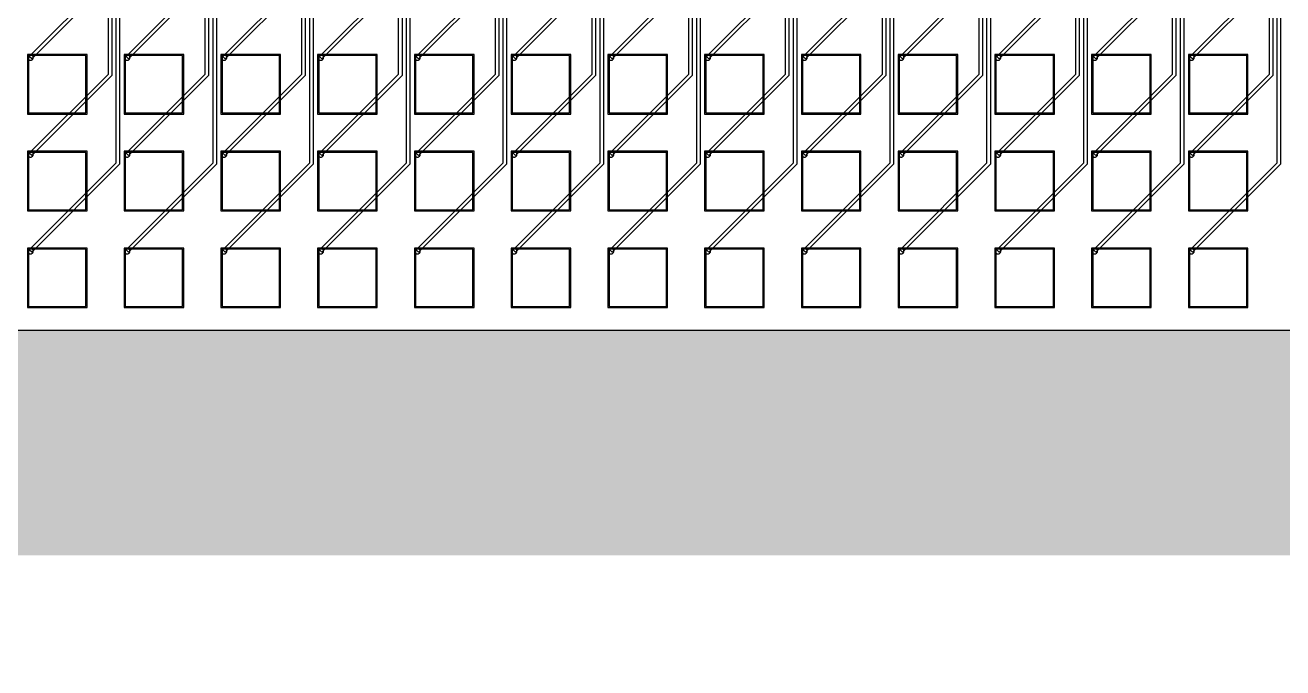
# Model space of a CAD drawing. Header units: metres. Extents: x -534 to 4285, y 130 to 1822.
# Drawn here: x 772 to 1890, y 130 to 701 of the extents above; entities that cross this region are included whole.
import ezdxf

# ---------------------------------------------------------------- set-up
doc = ezdxf.new("R2010")
doc.units = ezdxf.units.M
for name, color, linetype in [('Etching', 1, 'CONTINUOUS'), ('EtchingPad', 2, 'CONTINUOUS'), ('Metal1', 4, 'CONTINUOUS'), ('Metal2', 3, 'CONTINUOUS'), ('Polyimide', 7, 'CONTINUOUS'), ('Polyimide_Negative', 5, 'CONTINUOUS')]:
    doc.layers.add(name, color=color, linetype=linetype)

msp = doc.modelspace()

# ---------------------------------------------------------------- hatches: boundary and pattern name
at = {"layer": 'Polyimide_Negative'}
h = msp.add_hatch(color=5, dxfattribs=at)
h.paths.add_polyline_path([(-534, 1822.5), (4285, 1822.5), (4285, 230), (39.6, 230), (28.2, 217.8), (13.9, 204.4), (-1.3, 191.9), (-17.3, 180.5), (-33.9, 170.1), (-51.3, 160.8), (-69.2, 152.7), (-87.5, 145.8), (-106.3, 140.1), (-125.5, 135.7), (-144.8, 132.5), (-164.4, 130.5), (-184, 129.9), (-203.6, 130.5), (-223.2, 132.5), (-242.5, 135.7), (-261.7, 140.1), (-280.5, 145.8), (-298.8, 152.7), (-316.7, 160.8), (-334.1, 170.1), (-350.7, 180.5), (-366.7, 191.9), (-381.9, 204.4), (-396.2, 217.8), (-407.6, 230), (-534, 230), (-534, 1822.5)])
h.paths.add_polyline_path([(-284, 430), (-283.8, 423.5), (-283.1, 416.9), (-282.1, 410.5), (-280.6, 404.1), (-278.7, 397.9), (-276.4, 391.7), (-273.7, 385.8), (-270.6, 380), (-267.1, 374.4), (-263.3, 369.1), (-259.2, 364.1), (-254.7, 359.3), (-249.9, 354.8), (-244.9, 350.7), (-239.6, 346.9), (-234, 343.4), (-228.2, 340.3), (-222.3, 337.6), (-216.1, 335.3), (-209.9, 333.4), (-203.5, 331.9), (-197.1, 330.9), (-190.5, 330.2), (-184, 330), (-177.5, 330.2), (-170.9, 330.9), (-164.5, 331.9), (-158.1, 333.4), (-151.9, 335.3), (-145.7, 337.6), (-139.8, 340.3), (-134, 343.4), (-128.4, 346.9), (-123.1, 350.7), (-118.1, 354.8), (-113.3, 359.3), (-108.8, 364.1), (-104.7, 369.1), (-100.9, 374.4), (-97.4, 380), (-94.3, 385.8), (-91.6, 391.7), (-89.3, 397.9), (-87.4, 404.1), (-85.9, 410.5), (-84.9, 416.9), (-84.2, 423.5), (-84, 430), (1965, 430), (3830, 430), (3830.2, 436.9), (3830.9, 443.7), (3832, 450.5), (3833.6, 457.2), (3835.6, 463.8), (3838, 470.2), (3840.8, 476.4), (3844.1, 482.5), (3847.7, 488.3), (3851.7, 493.9), (3856.1, 499.2), (3860.8, 504.2), (3865.8, 508.9), (3871.1, 513.3), (3876.7, 517.3), (3882.5, 520.9), (3888.6, 524.2), (3894.8, 527), (3901.2, 529.4), (3907.8, 531.4), (3914.5, 533), (3921.3, 534.1), (3928.1, 534.8), (3935, 535), (3941.9, 534.8), (3948.7, 534.1), (3955.5, 533), (3962.2, 531.4), (3968.8, 529.4), (3975.2, 527), (3981.4, 524.2), (3987.5, 520.9), (3993.3, 517.3), (3998.9, 513.3), (4004.2, 508.9), (4009.2, 504.2), (4013.9, 499.2), (4018.3, 493.9), (4022.3, 488.3), (4025.9, 482.5), (4029.2, 476.4), (4032, 470.2), (4034.4, 463.8), (4036.4, 457.2), (4038, 450.5), (4039.1, 443.7), (4039.8, 436.9), (4040, 430), (4085, 430), (4085, 1622.5), (-334, 1622.5), (-334, 430), (-284, 430)], flags=0)

# ---------------------------------------------------------------- linework, layer by layer
at = {"layer": 'Etching'}
for points in [[(779.2, 672.2), (779.2, 672.6), (779.2, 672.9), (779.1, 673.2), (778.9, 673.5), (778.7, 673.8), (778.5, 674), (778.3, 674.2), (778, 674.4), (777.7, 674.6), (777.4, 674.7), (777.1, 674.7), (776.8, 674.8), (776.4, 674.7), (776.1, 674.7), (775.8, 674.6), (775.5, 674.4), (775.2, 674.2), (775, 674), (774.8, 673.8), (774.6, 673.5), (774.4, 673.2), (774.3, 672.9), (774.3, 672.6), (774.2, 672.2), (774.3, 671.9), (774.3, 671.6), (774.4, 671.3), (774.6, 671), (774.8, 670.7), (775, 670.5), (775.2, 670.3), (775.5, 670.1), (775.8, 669.9), (776.1, 669.8), (776.4, 669.8), (776.8, 669.8), (777.1, 669.8), (777.4, 669.8), (777.7, 669.9), (778, 670.1), (778.3, 670.3), (778.5, 670.5), (778.7, 670.7), (778.9, 671), (779.1, 671.3), (779.2, 671.6), (779.2, 671.9), (779.2, 672.2)], [(865.2, 672.2), (865.2, 672.6), (865.2, 672.9), (865.1, 673.2), (864.9, 673.5), (864.7, 673.8), (864.5, 674), (864.3, 674.2), (864, 674.4), (863.7, 674.6), (863.4, 674.7), (863.1, 674.7), (862.8, 674.8), (862.4, 674.7), (862.1, 674.7), (861.8, 674.6), (861.5, 674.4), (861.2, 674.2), (861, 674), (860.8, 673.8), (860.6, 673.5), (860.4, 673.2), (860.3, 672.9), (860.3, 672.6), (860.2, 672.2), (860.3, 671.9), (860.3, 671.6), (860.4, 671.3), (860.6, 671), (860.8, 670.7), (861, 670.5), (861.2, 670.3), (861.5, 670.1), (861.8, 669.9), (862.1, 669.8), (862.4, 669.8), (862.8, 669.8), (863.1, 669.8), (863.4, 669.8), (863.7, 669.9), (864, 670.1), (864.3, 670.3), (864.5, 670.5), (864.7, 670.7), (864.9, 671), (865.1, 671.3), (865.2, 671.6), (865.2, 671.9), (865.2, 672.2)], [(951.2, 672.2), (951.2, 672.6), (951.2, 672.9), (951.1, 673.2), (950.9, 673.5), (950.7, 673.8), (950.5, 674), (950.3, 674.2), (950, 674.4), (949.7, 674.6), (949.4, 674.7), (949.1, 674.7), (948.8, 674.8), (948.4, 674.7), (948.1, 674.7), (947.8, 674.6), (947.5, 674.4), (947.2, 674.2), (947, 674), (946.8, 673.8), (946.6, 673.5), (946.4, 673.2), (946.3, 672.9), (946.3, 672.6), (946.2, 672.2), (946.3, 671.9), (946.3, 671.6), (946.4, 671.3), (946.6, 671), (946.8, 670.7), (947, 670.5), (947.2, 670.3), (947.5, 670.1), (947.8, 669.9), (948.1, 669.8), (948.4, 669.8), (948.8, 669.8), (949.1, 669.8), (949.4, 669.8), (949.7, 669.9), (950, 670.1), (950.3, 670.3), (950.5, 670.5), (950.7, 670.7), (950.9, 671), (951.1, 671.3), (951.2, 671.6), (951.2, 671.9), (951.2, 672.2)], [(1037.2, 672.2), (1037.2, 672.6), (1037.2, 672.9), (1037.1, 673.2), (1036.9, 673.5), (1036.7, 673.8), (1036.5, 674), (1036.3, 674.2), (1036, 674.4), (1035.7, 674.6), (1035.4, 674.7), (1035.1, 674.7), (1034.8, 674.8), (1034.4, 674.7), (1034.1, 674.7), (1033.8, 674.6), (1033.5, 674.4), (1033.2, 674.2), (1033, 674), (1032.8, 673.8), (1032.6, 673.5), (1032.4, 673.2), (1032.3, 672.9), (1032.3, 672.6), (1032.2, 672.2), (1032.3, 671.9), (1032.3, 671.6), (1032.4, 671.3), (1032.6, 671), (1032.8, 670.7), (1033, 670.5), (1033.2, 670.3), (1033.5, 670.1), (1033.8, 669.9), (1034.1, 669.8), (1034.4, 669.8), (1034.8, 669.8), (1035.1, 669.8), (1035.4, 669.8), (1035.7, 669.9), (1036, 670.1), (1036.3, 670.3), (1036.5, 670.5), (1036.7, 670.7), (1036.9, 671), (1037.1, 671.3), (1037.2, 671.6), (1037.2, 671.9), (1037.2, 672.2)], [(1123.2, 672.2), (1123.2, 672.6), (1123.2, 672.9), (1123.1, 673.2), (1122.9, 673.5), (1122.7, 673.8), (1122.5, 674), (1122.3, 674.2), (1122, 674.4), (1121.7, 674.6), (1121.4, 674.7), (1121.1, 674.7), (1120.8, 674.8), (1120.4, 674.7), (1120.1, 674.7), (1119.8, 674.6), (1119.5, 674.4), (1119.2, 674.2), (1119, 674), (1118.8, 673.8), (1118.6, 673.5), (1118.4, 673.2), (1118.3, 672.9), (1118.3, 672.6), (1118.2, 672.2), (1118.3, 671.9), (1118.3, 671.6), (1118.4, 671.3), (1118.6, 671), (1118.8, 670.7), (1119, 670.5), (1119.2, 670.3), (1119.5, 670.1), (1119.8, 669.9), (1120.1, 669.8), (1120.4, 669.8), (1120.8, 669.8), (1121.1, 669.8), (1121.4, 669.8), (1121.7, 669.9), (1122, 670.1), (1122.3, 670.3), (1122.5, 670.5), (1122.7, 670.7), (1122.9, 671), (1123.1, 671.3), (1123.2, 671.6), (1123.2, 671.9), (1123.2, 672.2)], [(1209.2, 672.2), (1209.2, 672.6), (1209.2, 672.9), (1209.1, 673.2), (1208.9, 673.5), (1208.7, 673.8), (1208.5, 674), (1208.3, 674.2), (1208, 674.4), (1207.7, 674.6), (1207.4, 674.7), (1207.1, 674.7), (1206.8, 674.8), (1206.4, 674.7), (1206.1, 674.7), (1205.8, 674.6), (1205.5, 674.4), (1205.2, 674.2), (1205, 674), (1204.8, 673.8), (1204.6, 673.5), (1204.4, 673.2), (1204.3, 672.9), (1204.3, 672.6), (1204.2, 672.2), (1204.3, 671.9), (1204.3, 671.6), (1204.4, 671.3), (1204.6, 671), (1204.8, 670.7), (1205, 670.5), (1205.2, 670.3), (1205.5, 670.1), (1205.8, 669.9), (1206.1, 669.8), (1206.4, 669.8), (1206.8, 669.8), (1207.1, 669.8), (1207.4, 669.8), (1207.7, 669.9), (1208, 670.1), (1208.3, 670.3), (1208.5, 670.5), (1208.7, 670.7), (1208.9, 671), (1209.1, 671.3), (1209.2, 671.6), (1209.2, 671.9), (1209.2, 672.2)], [(1295.2, 672.2), (1295.2, 672.6), (1295.2, 672.9), (1295.1, 673.2), (1294.9, 673.5), (1294.7, 673.8), (1294.5, 674), (1294.3, 674.2), (1294, 674.4), (1293.7, 674.6), (1293.4, 674.7), (1293.1, 674.7), (1292.8, 674.8), (1292.4, 674.7), (1292.1, 674.7), (1291.8, 674.6), (1291.5, 674.4), (1291.2, 674.2), (1291, 674), (1290.8, 673.8), (1290.6, 673.5), (1290.4, 673.2), (1290.3, 672.9), (1290.3, 672.6), (1290.2, 672.2), (1290.3, 671.9), (1290.3, 671.6), (1290.4, 671.3), (1290.6, 671), (1290.8, 670.7), (1291, 670.5), (1291.2, 670.3), (1291.5, 670.1), (1291.8, 669.9), (1292.1, 669.8), (1292.4, 669.8), (1292.8, 669.8), (1293.1, 669.8), (1293.4, 669.8), (1293.7, 669.9), (1294, 670.1), (1294.3, 670.3), (1294.5, 670.5), (1294.7, 670.7), (1294.9, 671), (1295.1, 671.3), (1295.2, 671.6), (1295.2, 671.9), (1295.2, 672.2)], [(1381.2, 672.2), (1381.2, 672.6), (1381.2, 672.9), (1381.1, 673.2), (1380.9, 673.5), (1380.7, 673.8), (1380.5, 674), (1380.3, 674.2), (1380, 674.4), (1379.7, 674.6), (1379.4, 674.7), (1379.1, 674.7), (1378.8, 674.8), (1378.4, 674.7), (1378.1, 674.7), (1377.8, 674.6), (1377.5, 674.4), (1377.2, 674.2), (1377, 674), (1376.8, 673.8), (1376.6, 673.5), (1376.4, 673.2), (1376.3, 672.9), (1376.3, 672.6), (1376.2, 672.2), (1376.3, 671.9), (1376.3, 671.6), (1376.4, 671.3), (1376.6, 671), (1376.8, 670.7), (1377, 670.5), (1377.2, 670.3), (1377.5, 670.1), (1377.8, 669.9), (1378.1, 669.8), (1378.4, 669.8), (1378.8, 669.8), (1379.1, 669.8), (1379.4, 669.8), (1379.7, 669.9), (1380, 670.1), (1380.3, 670.3), (1380.5, 670.5), (1380.7, 670.7), (1380.9, 671), (1381.1, 671.3), (1381.2, 671.6), (1381.2, 671.9), (1381.2, 672.2)], [(1467.2, 672.2), (1467.2, 672.6), (1467.2, 672.9), (1467.1, 673.2), (1466.9, 673.5), (1466.7, 673.8), (1466.5, 674), (1466.3, 674.2), (1466, 674.4), (1465.7, 674.6), (1465.4, 674.7), (1465.1, 674.7), (1464.8, 674.8), (1464.4, 674.7), (1464.1, 674.7), (1463.8, 674.6), (1463.5, 674.4), (1463.2, 674.2), (1463, 674), (1462.8, 673.8), (1462.6, 673.5), (1462.4, 673.2), (1462.3, 672.9), (1462.3, 672.6), (1462.2, 672.2), (1462.3, 671.9), (1462.3, 671.6), (1462.4, 671.3), (1462.6, 671), (1462.8, 670.7), (1463, 670.5), (1463.2, 670.3), (1463.5, 670.1), (1463.8, 669.9), (1464.1, 669.8), (1464.4, 669.8), (1464.8, 669.8), (1465.1, 669.8), (1465.4, 669.8), (1465.7, 669.9), (1466, 670.1), (1466.3, 670.3), (1466.5, 670.5), (1466.7, 670.7), (1466.9, 671), (1467.1, 671.3), (1467.2, 671.6), (1467.2, 671.9), (1467.2, 672.2)], [(1553.2, 672.2), (1553.2, 672.6), (1553.2, 672.9), (1553.1, 673.2), (1552.9, 673.5), (1552.7, 673.8), (1552.5, 674), (1552.3, 674.2), (1552, 674.4), (1551.7, 674.6), (1551.4, 674.7), (1551.1, 674.7), (1550.8, 674.8), (1550.4, 674.7), (1550.1, 674.7), (1549.8, 674.6), (1549.5, 674.4), (1549.2, 674.2), (1549, 674), (1548.8, 673.8), (1548.6, 673.5), (1548.4, 673.2), (1548.3, 672.9), (1548.3, 672.6), (1548.2, 672.2), (1548.3, 671.9), (1548.3, 671.6), (1548.4, 671.3), (1548.6, 671), (1548.8, 670.7), (1549, 670.5), (1549.2, 670.3), (1549.5, 670.1), (1549.8, 669.9), (1550.1, 669.8), (1550.4, 669.8), (1550.8, 669.8), (1551.1, 669.8), (1551.4, 669.8), (1551.7, 669.9), (1552, 670.1), (1552.3, 670.3), (1552.5, 670.5), (1552.7, 670.7), (1552.9, 671), (1553.1, 671.3), (1553.2, 671.6), (1553.2, 671.9), (1553.2, 672.2)], [(1639.2, 672.2), (1639.2, 672.6), (1639.2, 672.9), (1639.1, 673.2), (1638.9, 673.5), (1638.7, 673.8), (1638.5, 674), (1638.3, 674.2), (1638, 674.4), (1637.7, 674.6), (1637.4, 674.7), (1637.1, 674.7), (1636.8, 674.8), (1636.4, 674.7), (1636.1, 674.7), (1635.8, 674.6), (1635.5, 674.4), (1635.2, 674.2), (1635, 674), (1634.8, 673.8), (1634.6, 673.5), (1634.4, 673.2), (1634.3, 672.9), (1634.3, 672.6), (1634.2, 672.2), (1634.3, 671.9), (1634.3, 671.6), (1634.4, 671.3), (1634.6, 671), (1634.8, 670.7), (1635, 670.5), (1635.2, 670.3), (1635.5, 670.1), (1635.8, 669.9), (1636.1, 669.8), (1636.4, 669.8), (1636.8, 669.8), (1637.1, 669.8), (1637.4, 669.8), (1637.7, 669.9), (1638, 670.1), (1638.3, 670.3), (1638.5, 670.5), (1638.7, 670.7), (1638.9, 671), (1639.1, 671.3), (1639.2, 671.6), (1639.2, 671.9), (1639.2, 672.2)], [(1725.2, 672.2), (1725.2, 672.6), (1725.2, 672.9), (1725.1, 673.2), (1724.9, 673.5), (1724.7, 673.8), (1724.5, 674), (1724.3, 674.2), (1724, 674.4), (1723.7, 674.6), (1723.4, 674.7), (1723.1, 674.7), (1722.8, 674.8), (1722.4, 674.7), (1722.1, 674.7), (1721.8, 674.6), (1721.5, 674.4), (1721.2, 674.2), (1721, 674), (1720.8, 673.8), (1720.6, 673.5), (1720.4, 673.2), (1720.3, 672.9), (1720.3, 672.6), (1720.2, 672.2), (1720.3, 671.9), (1720.3, 671.6), (1720.4, 671.3), (1720.6, 671), (1720.8, 670.7), (1721, 670.5), (1721.2, 670.3), (1721.5, 670.1), (1721.8, 669.9), (1722.1, 669.8), (1722.4, 669.8), (1722.8, 669.8), (1723.1, 669.8), (1723.4, 669.8), (1723.7, 669.9), (1724, 670.1), (1724.3, 670.3), (1724.5, 670.5), (1724.7, 670.7), (1724.9, 671), (1725.1, 671.3), (1725.2, 671.6), (1725.2, 671.9), (1725.2, 672.2)], [(1811.2, 672.2), (1811.2, 672.6), (1811.2, 672.9), (1811.1, 673.2), (1810.9, 673.5), (1810.7, 673.8), (1810.5, 674), (1810.3, 674.2), (1810, 674.4), (1809.7, 674.6), (1809.4, 674.7), (1809.1, 674.7), (1808.8, 674.8), (1808.4, 674.7), (1808.1, 674.7), (1807.8, 674.6), (1807.5, 674.4), (1807.2, 674.2), (1807, 674), (1806.8, 673.8), (1806.6, 673.5), (1806.4, 673.2), (1806.3, 672.9), (1806.3, 672.6), (1806.2, 672.2), (1806.3, 671.9), (1806.3, 671.6), (1806.4, 671.3), (1806.6, 671), (1806.8, 670.7), (1807, 670.5), (1807.2, 670.3), (1807.5, 670.1), (1807.8, 669.9), (1808.1, 669.8), (1808.4, 669.8), (1808.8, 669.8), (1809.1, 669.8), (1809.4, 669.8), (1809.7, 669.9), (1810, 670.1), (1810.3, 670.3), (1810.5, 670.5), (1810.7, 670.7), (1810.9, 671), (1811.1, 671.3), (1811.2, 671.6), (1811.2, 671.9), (1811.2, 672.2)], [(779.2, 586.2), (779.2, 586.6), (779.2, 586.9), (779.1, 587.2), (778.9, 587.5), (778.7, 587.8), (778.5, 588), (778.3, 588.2), (778, 588.4), (777.7, 588.6), (777.4, 588.7), (777.1, 588.7), (776.8, 588.8), (776.4, 588.7), (776.1, 588.7), (775.8, 588.6), (775.5, 588.4), (775.2, 588.2), (775, 588), (774.8, 587.8), (774.6, 587.5), (774.4, 587.2), (774.3, 586.9), (774.3, 586.6), (774.2, 586.2), (774.3, 585.9), (774.3, 585.6), (774.4, 585.3), (774.6, 585), (774.8, 584.7), (775, 584.5), (775.2, 584.3), (775.5, 584.1), (775.8, 583.9), (776.1, 583.8), (776.4, 583.8), (776.8, 583.8), (777.1, 583.8), (777.4, 583.8), (777.7, 583.9), (778, 584.1), (778.3, 584.3), (778.5, 584.5), (778.7, 584.7), (778.9, 585), (779.1, 585.3), (779.2, 585.6), (779.2, 585.9), (779.2, 586.2)], [(865.2, 586.2), (865.2, 586.6), (865.2, 586.9), (865.1, 587.2), (864.9, 587.5), (864.7, 587.8), (864.5, 588), (864.3, 588.2), (864, 588.4), (863.7, 588.6), (863.4, 588.7), (863.1, 588.7), (862.8, 588.8), (862.4, 588.7), (862.1, 588.7), (861.8, 588.6), (861.5, 588.4), (861.2, 588.2), (861, 588), (860.8, 587.8), (860.6, 587.5), (860.4, 587.2), (860.3, 586.9), (860.3, 586.6), (860.2, 586.2), (860.3, 585.9), (860.3, 585.6), (860.4, 585.3), (860.6, 585), (860.8, 584.7), (861, 584.5), (861.2, 584.3), (861.5, 584.1), (861.8, 583.9), (862.1, 583.8), (862.4, 583.8), (862.8, 583.8), (863.1, 583.8), (863.4, 583.8), (863.7, 583.9), (864, 584.1), (864.3, 584.3), (864.5, 584.5), (864.7, 584.7), (864.9, 585), (865.1, 585.3), (865.2, 585.6), (865.2, 585.9), (865.2, 586.2)], [(951.2, 586.2), (951.2, 586.6), (951.2, 586.9), (951.1, 587.2), (950.9, 587.5), (950.7, 587.8), (950.5, 588), (950.3, 588.2), (950, 588.4), (949.7, 588.6), (949.4, 588.7), (949.1, 588.7), (948.8, 588.8), (948.4, 588.7), (948.1, 588.7), (947.8, 588.6), (947.5, 588.4), (947.2, 588.2), (947, 588), (946.8, 587.8), (946.6, 587.5), (946.4, 587.2), (946.3, 586.9), (946.3, 586.6), (946.2, 586.2), (946.3, 585.9), (946.3, 585.6), (946.4, 585.3), (946.6, 585), (946.8, 584.7), (947, 584.5), (947.2, 584.3), (947.5, 584.1), (947.8, 583.9), (948.1, 583.8), (948.4, 583.8), (948.8, 583.8), (949.1, 583.8), (949.4, 583.8), (949.7, 583.9), (950, 584.1), (950.3, 584.3), (950.5, 584.5), (950.7, 584.7), (950.9, 585), (951.1, 585.3), (951.2, 585.6), (951.2, 585.9), (951.2, 586.2)], [(1037.2, 586.2), (1037.2, 586.6), (1037.2, 586.9), (1037.1, 587.2), (1036.9, 587.5), (1036.7, 587.8), (1036.5, 588), (1036.3, 588.2), (1036, 588.4), (1035.7, 588.6), (1035.4, 588.7), (1035.1, 588.7), (1034.8, 588.8), (1034.4, 588.7), (1034.1, 588.7), (1033.8, 588.6), (1033.5, 588.4), (1033.2, 588.2), (1033, 588), (1032.8, 587.8), (1032.6, 587.5), (1032.4, 587.2), (1032.3, 586.9), (1032.3, 586.6), (1032.2, 586.2), (1032.3, 585.9), (1032.3, 585.6), (1032.4, 585.3), (1032.6, 585), (1032.8, 584.7), (1033, 584.5), (1033.2, 584.3), (1033.5, 584.1), (1033.8, 583.9), (1034.1, 583.8), (1034.4, 583.8), (1034.8, 583.8), (1035.1, 583.8), (1035.4, 583.8), (1035.7, 583.9), (1036, 584.1), (1036.3, 584.3), (1036.5, 584.5), (1036.7, 584.7), (1036.9, 585), (1037.1, 585.3), (1037.2, 585.6), (1037.2, 585.9), (1037.2, 586.2)], [(1123.2, 586.2), (1123.2, 586.6), (1123.2, 586.9), (1123.1, 587.2), (1122.9, 587.5), (1122.7, 587.8), (1122.5, 588), (1122.3, 588.2), (1122, 588.4), (1121.7, 588.6), (1121.4, 588.7), (1121.1, 588.7), (1120.8, 588.8), (1120.4, 588.7), (1120.1, 588.7), (1119.8, 588.6), (1119.5, 588.4), (1119.2, 588.2), (1119, 588), (1118.8, 587.8), (1118.6, 587.5), (1118.4, 587.2), (1118.3, 586.9), (1118.3, 586.6), (1118.2, 586.2), (1118.3, 585.9), (1118.3, 585.6), (1118.4, 585.3), (1118.6, 585), (1118.8, 584.7), (1119, 584.5), (1119.2, 584.3), (1119.5, 584.1), (1119.8, 583.9), (1120.1, 583.8), (1120.4, 583.8), (1120.8, 583.8), (1121.1, 583.8), (1121.4, 583.8), (1121.7, 583.9), (1122, 584.1), (1122.3, 584.3), (1122.5, 584.5), (1122.7, 584.7), (1122.9, 585), (1123.1, 585.3), (1123.2, 585.6), (1123.2, 585.9), (1123.2, 586.2)], [(1209.2, 586.2), (1209.2, 586.6), (1209.2, 586.9), (1209.1, 587.2), (1208.9, 587.5), (1208.7, 587.8), (1208.5, 588), (1208.3, 588.2), (1208, 588.4), (1207.7, 588.6), (1207.4, 588.7), (1207.1, 588.7), (1206.8, 588.8), (1206.4, 588.7), (1206.1, 588.7), (1205.8, 588.6), (1205.5, 588.4), (1205.2, 588.2), (1205, 588), (1204.8, 587.8), (1204.6, 587.5), (1204.4, 587.2), (1204.3, 586.9), (1204.3, 586.6), (1204.2, 586.2), (1204.3, 585.9), (1204.3, 585.6), (1204.4, 585.3), (1204.6, 585), (1204.8, 584.7), (1205, 584.5), (1205.2, 584.3), (1205.5, 584.1), (1205.8, 583.9), (1206.1, 583.8), (1206.4, 583.8), (1206.8, 583.8), (1207.1, 583.8), (1207.4, 583.8), (1207.7, 583.9), (1208, 584.1), (1208.3, 584.3), (1208.5, 584.5), (1208.7, 584.7), (1208.9, 585), (1209.1, 585.3), (1209.2, 585.6), (1209.2, 585.9), (1209.2, 586.2)], [(1295.2, 586.2), (1295.2, 586.6), (1295.2, 586.9), (1295.1, 587.2), (1294.9, 587.5), (1294.7, 587.8), (1294.5, 588), (1294.3, 588.2), (1294, 588.4), (1293.7, 588.6), (1293.4, 588.7), (1293.1, 588.7), (1292.8, 588.8), (1292.4, 588.7), (1292.1, 588.7), (1291.8, 588.6), (1291.5, 588.4), (1291.2, 588.2), (1291, 588), (1290.8, 587.8), (1290.6, 587.5), (1290.4, 587.2), (1290.3, 586.9), (1290.3, 586.6), (1290.2, 586.2), (1290.3, 585.9), (1290.3, 585.6), (1290.4, 585.3), (1290.6, 585), (1290.8, 584.7), (1291, 584.5), (1291.2, 584.3), (1291.5, 584.1), (1291.8, 583.9), (1292.1, 583.8), (1292.4, 583.8), (1292.8, 583.8), (1293.1, 583.8), (1293.4, 583.8), (1293.7, 583.9), (1294, 584.1), (1294.3, 584.3), (1294.5, 584.5), (1294.7, 584.7), (1294.9, 585), (1295.1, 585.3), (1295.2, 585.6), (1295.2, 585.9), (1295.2, 586.2)], [(1381.2, 586.2), (1381.2, 586.6), (1381.2, 586.9), (1381.1, 587.2), (1380.9, 587.5), (1380.7, 587.8), (1380.5, 588), (1380.3, 588.2), (1380, 588.4), (1379.7, 588.6), (1379.4, 588.7), (1379.1, 588.7), (1378.8, 588.8), (1378.4, 588.7), (1378.1, 588.7), (1377.8, 588.6), (1377.5, 588.4), (1377.2, 588.2), (1377, 588), (1376.8, 587.8), (1376.6, 587.5), (1376.4, 587.2), (1376.3, 586.9), (1376.3, 586.6), (1376.2, 586.2), (1376.3, 585.9), (1376.3, 585.6), (1376.4, 585.3), (1376.6, 585), (1376.8, 584.7), (1377, 584.5), (1377.2, 584.3), (1377.5, 584.1), (1377.8, 583.9), (1378.1, 583.8), (1378.4, 583.8), (1378.8, 583.8), (1379.1, 583.8), (1379.4, 583.8), (1379.7, 583.9), (1380, 584.1), (1380.3, 584.3), (1380.5, 584.5), (1380.7, 584.7), (1380.9, 585), (1381.1, 585.3), (1381.2, 585.6), (1381.2, 585.9), (1381.2, 586.2)], [(1467.2, 586.2), (1467.2, 586.6), (1467.2, 586.9), (1467.1, 587.2), (1466.9, 587.5), (1466.7, 587.8), (1466.5, 588), (1466.3, 588.2), (1466, 588.4), (1465.7, 588.6), (1465.4, 588.7), (1465.1, 588.7), (1464.8, 588.8), (1464.4, 588.7), (1464.1, 588.7), (1463.8, 588.6), (1463.5, 588.4), (1463.2, 588.2), (1463, 588), (1462.8, 587.8), (1462.6, 587.5), (1462.4, 587.2), (1462.3, 586.9), (1462.3, 586.6), (1462.2, 586.2), (1462.3, 585.9), (1462.3, 585.6), (1462.4, 585.3), (1462.6, 585), (1462.8, 584.7), (1463, 584.5), (1463.2, 584.3), (1463.5, 584.1), (1463.8, 583.9), (1464.1, 583.8), (1464.4, 583.8), (1464.8, 583.8), (1465.1, 583.8), (1465.4, 583.8), (1465.7, 583.9), (1466, 584.1), (1466.3, 584.3), (1466.5, 584.5), (1466.7, 584.7), (1466.9, 585), (1467.1, 585.3), (1467.2, 585.6), (1467.2, 585.9), (1467.2, 586.2)], [(1553.2, 586.2), (1553.2, 586.6), (1553.2, 586.9), (1553.1, 587.2), (1552.9, 587.5), (1552.7, 587.8), (1552.5, 588), (1552.3, 588.2), (1552, 588.4), (1551.7, 588.6), (1551.4, 588.7), (1551.1, 588.7), (1550.8, 588.8), (1550.4, 588.7), (1550.1, 588.7), (1549.8, 588.6), (1549.5, 588.4), (1549.2, 588.2), (1549, 588), (1548.8, 587.8), (1548.6, 587.5), (1548.4, 587.2), (1548.3, 586.9), (1548.3, 586.6), (1548.2, 586.2), (1548.3, 585.9), (1548.3, 585.6), (1548.4, 585.3), (1548.6, 585), (1548.8, 584.7), (1549, 584.5), (1549.2, 584.3), (1549.5, 584.1), (1549.8, 583.9), (1550.1, 583.8), (1550.4, 583.8), (1550.8, 583.8), (1551.1, 583.8), (1551.4, 583.8), (1551.7, 583.9), (1552, 584.1), (1552.3, 584.3), (1552.5, 584.5), (1552.7, 584.7), (1552.9, 585), (1553.1, 585.3), (1553.2, 585.6), (1553.2, 585.9), (1553.2, 586.2)], [(1639.2, 586.2), (1639.2, 586.6), (1639.2, 586.9), (1639.1, 587.2), (1638.9, 587.5), (1638.7, 587.8), (1638.5, 588), (1638.3, 588.2), (1638, 588.4), (1637.7, 588.6), (1637.4, 588.7), (1637.1, 588.7), (1636.8, 588.8), (1636.4, 588.7), (1636.1, 588.7), (1635.8, 588.6), (1635.5, 588.4), (1635.2, 588.2), (1635, 588), (1634.8, 587.8), (1634.6, 587.5), (1634.4, 587.2), (1634.3, 586.9), (1634.3, 586.6), (1634.2, 586.2), (1634.3, 585.9), (1634.3, 585.6), (1634.4, 585.3), (1634.6, 585), (1634.8, 584.7), (1635, 584.5), (1635.2, 584.3), (1635.5, 584.1), (1635.8, 583.9), (1636.1, 583.8), (1636.4, 583.8), (1636.8, 583.8), (1637.1, 583.8), (1637.4, 583.8), (1637.7, 583.9), (1638, 584.1), (1638.3, 584.3), (1638.5, 584.5), (1638.7, 584.7), (1638.9, 585), (1639.1, 585.3), (1639.2, 585.6), (1639.2, 585.9), (1639.2, 586.2)], [(1725.2, 586.2), (1725.2, 586.6), (1725.2, 586.9), (1725.1, 587.2), (1724.9, 587.5), (1724.7, 587.8), (1724.5, 588), (1724.3, 588.2), (1724, 588.4), (1723.7, 588.6), (1723.4, 588.7), (1723.1, 588.7), (1722.8, 588.8), (1722.4, 588.7), (1722.1, 588.7), (1721.8, 588.6), (1721.5, 588.4), (1721.2, 588.2), (1721, 588), (1720.8, 587.8), (1720.6, 587.5), (1720.4, 587.2), (1720.3, 586.9), (1720.3, 586.6), (1720.2, 586.2), (1720.3, 585.9), (1720.3, 585.6), (1720.4, 585.3), (1720.6, 585), (1720.8, 584.7), (1721, 584.5), (1721.2, 584.3), (1721.5, 584.1), (1721.8, 583.9), (1722.1, 583.8), (1722.4, 583.8), (1722.8, 583.8), (1723.1, 583.8), (1723.4, 583.8), (1723.7, 583.9), (1724, 584.1), (1724.3, 584.3), (1724.5, 584.5), (1724.7, 584.7), (1724.9, 585), (1725.1, 585.3), (1725.2, 585.6), (1725.2, 585.9), (1725.2, 586.2)], [(1811.2, 586.2), (1811.2, 586.6), (1811.2, 586.9), (1811.1, 587.2), (1810.9, 587.5), (1810.7, 587.8), (1810.5, 588), (1810.3, 588.2), (1810, 588.4), (1809.7, 588.6), (1809.4, 588.7), (1809.1, 588.7), (1808.8, 588.8), (1808.4, 588.7), (1808.1, 588.7), (1807.8, 588.6), (1807.5, 588.4), (1807.2, 588.2), (1807, 588), (1806.8, 587.8), (1806.6, 587.5), (1806.4, 587.2), (1806.3, 586.9), (1806.3, 586.6), (1806.2, 586.2), (1806.3, 585.9), (1806.3, 585.6), (1806.4, 585.3), (1806.6, 585), (1806.8, 584.7), (1807, 584.5), (1807.2, 584.3), (1807.5, 584.1), (1807.8, 583.9), (1808.1, 583.8), (1808.4, 583.8), (1808.8, 583.8), (1809.1, 583.8), (1809.4, 583.8), (1809.7, 583.9), (1810, 584.1), (1810.3, 584.3), (1810.5, 584.5), (1810.7, 584.7), (1810.9, 585), (1811.1, 585.3), (1811.2, 585.6), (1811.2, 585.9), (1811.2, 586.2)], [(779.2, 500.2), (779.2, 500.6), (779.2, 500.9), (779.1, 501.2), (778.9, 501.5), (778.7, 501.8), (778.5, 502), (778.3, 502.2), (778, 502.4), (777.7, 502.6), (777.4, 502.7), (777.1, 502.7), (776.8, 502.8), (776.4, 502.7), (776.1, 502.7), (775.8, 502.6), (775.5, 502.4), (775.2, 502.2), (775, 502), (774.8, 501.8), (774.6, 501.5), (774.4, 501.2), (774.3, 500.9), (774.3, 500.6), (774.2, 500.2), (774.3, 499.9), (774.3, 499.6), (774.4, 499.3), (774.6, 499), (774.8, 498.7), (775, 498.5), (775.2, 498.3), (775.5, 498.1), (775.8, 497.9), (776.1, 497.8), (776.4, 497.8), (776.8, 497.8), (777.1, 497.8), (777.4, 497.8), (777.7, 497.9), (778, 498.1), (778.3, 498.3), (778.5, 498.5), (778.7, 498.7), (778.9, 499), (779.1, 499.3), (779.2, 499.6), (779.2, 499.9), (779.2, 500.2)], [(865.2, 500.2), (865.2, 500.6), (865.2, 500.9), (865.1, 501.2), (864.9, 501.5), (864.7, 501.8), (864.5, 502), (864.3, 502.2), (864, 502.4), (863.7, 502.6), (863.4, 502.7), (863.1, 502.7), (862.8, 502.8), (862.4, 502.7), (862.1, 502.7), (861.8, 502.6), (861.5, 502.4), (861.2, 502.2), (861, 502), (860.8, 501.8), (860.6, 501.5), (860.4, 501.2), (860.3, 500.9), (860.3, 500.6), (860.2, 500.2), (860.3, 499.9), (860.3, 499.6), (860.4, 499.3), (860.6, 499), (860.8, 498.7), (861, 498.5), (861.2, 498.3), (861.5, 498.1), (861.8, 497.9), (862.1, 497.8), (862.4, 497.8), (862.8, 497.8), (863.1, 497.8), (863.4, 497.8), (863.7, 497.9), (864, 498.1), (864.3, 498.3), (864.5, 498.5), (864.7, 498.7), (864.9, 499), (865.1, 499.3), (865.2, 499.6), (865.2, 499.9), (865.2, 500.2)], [(951.2, 500.2), (951.2, 500.6), (951.2, 500.9), (951.1, 501.2), (950.9, 501.5), (950.7, 501.8), (950.5, 502), (950.3, 502.2), (950, 502.4), (949.7, 502.6), (949.4, 502.7), (949.1, 502.7), (948.8, 502.8), (948.4, 502.7), (948.1, 502.7), (947.8, 502.6), (947.5, 502.4), (947.2, 502.2), (947, 502), (946.8, 501.8), (946.6, 501.5), (946.4, 501.2), (946.3, 500.9), (946.3, 500.6), (946.2, 500.2), (946.3, 499.9), (946.3, 499.6), (946.4, 499.3), (946.6, 499), (946.8, 498.7), (947, 498.5), (947.2, 498.3), (947.5, 498.1), (947.8, 497.9), (948.1, 497.8), (948.4, 497.8), (948.8, 497.8), (949.1, 497.8), (949.4, 497.8), (949.7, 497.9), (950, 498.1), (950.3, 498.3), (950.5, 498.5), (950.7, 498.7), (950.9, 499), (951.1, 499.3), (951.2, 499.6), (951.2, 499.9), (951.2, 500.2)], [(1037.2, 500.2), (1037.2, 500.6), (1037.2, 500.9), (1037.1, 501.2), (1036.9, 501.5), (1036.7, 501.8), (1036.5, 502), (1036.3, 502.2), (1036, 502.4), (1035.7, 502.6), (1035.4, 502.7), (1035.1, 502.7), (1034.8, 502.8), (1034.4, 502.7), (1034.1, 502.7), (1033.8, 502.6), (1033.5, 502.4), (1033.2, 502.2), (1033, 502), (1032.8, 501.8), (1032.6, 501.5), (1032.4, 501.2), (1032.3, 500.9), (1032.3, 500.6), (1032.2, 500.2), (1032.3, 499.9), (1032.3, 499.6), (1032.4, 499.3), (1032.6, 499), (1032.8, 498.7), (1033, 498.5), (1033.2, 498.3), (1033.5, 498.1), (1033.8, 497.9), (1034.1, 497.8), (1034.4, 497.8), (1034.8, 497.8), (1035.1, 497.8), (1035.4, 497.8), (1035.7, 497.9), (1036, 498.1), (1036.3, 498.3), (1036.5, 498.5), (1036.7, 498.7), (1036.9, 499), (1037.1, 499.3), (1037.2, 499.6), (1037.2, 499.9), (1037.2, 500.2)], [(1123.2, 500.2), (1123.2, 500.6), (1123.2, 500.9), (1123.1, 501.2), (1122.9, 501.5), (1122.7, 501.8), (1122.5, 502), (1122.3, 502.2), (1122, 502.4), (1121.7, 502.6), (1121.4, 502.7), (1121.1, 502.7), (1120.8, 502.8), (1120.4, 502.7), (1120.1, 502.7), (1119.8, 502.6), (1119.5, 502.4), (1119.2, 502.2), (1119, 502), (1118.8, 501.8), (1118.6, 501.5), (1118.4, 501.2), (1118.3, 500.9), (1118.3, 500.6), (1118.2, 500.2), (1118.3, 499.9), (1118.3, 499.6), (1118.4, 499.3), (1118.6, 499), (1118.8, 498.7), (1119, 498.5), (1119.2, 498.3), (1119.5, 498.1), (1119.8, 497.9), (1120.1, 497.8), (1120.4, 497.8), (1120.8, 497.8), (1121.1, 497.8), (1121.4, 497.8), (1121.7, 497.9), (1122, 498.1), (1122.3, 498.3), (1122.5, 498.5), (1122.7, 498.7), (1122.9, 499), (1123.1, 499.3), (1123.2, 499.6), (1123.2, 499.9), (1123.2, 500.2)], [(1209.2, 500.2), (1209.2, 500.6), (1209.2, 500.9), (1209.1, 501.2), (1208.9, 501.5), (1208.7, 501.8), (1208.5, 502), (1208.3, 502.2), (1208, 502.4), (1207.7, 502.6), (1207.4, 502.7), (1207.1, 502.7), (1206.8, 502.8), (1206.4, 502.7), (1206.1, 502.7), (1205.8, 502.6), (1205.5, 502.4), (1205.2, 502.2), (1205, 502), (1204.8, 501.8), (1204.6, 501.5), (1204.4, 501.2), (1204.3, 500.9), (1204.3, 500.6), (1204.2, 500.2), (1204.3, 499.9), (1204.3, 499.6), (1204.4, 499.3), (1204.6, 499), (1204.8, 498.7), (1205, 498.5), (1205.2, 498.3), (1205.5, 498.1), (1205.8, 497.9), (1206.1, 497.8), (1206.4, 497.8), (1206.8, 497.8), (1207.1, 497.8), (1207.4, 497.8), (1207.7, 497.9), (1208, 498.1), (1208.3, 498.3), (1208.5, 498.5), (1208.7, 498.7), (1208.9, 499), (1209.1, 499.3), (1209.2, 499.6), (1209.2, 499.9), (1209.2, 500.2)], [(1295.2, 500.2), (1295.2, 500.6), (1295.2, 500.9), (1295.1, 501.2), (1294.9, 501.5), (1294.7, 501.8), (1294.5, 502), (1294.3, 502.2), (1294, 502.4), (1293.7, 502.6), (1293.4, 502.7), (1293.1, 502.7), (1292.8, 502.8), (1292.4, 502.7), (1292.1, 502.7), (1291.8, 502.6), (1291.5, 502.4), (1291.2, 502.2), (1291, 502), (1290.8, 501.8), (1290.6, 501.5), (1290.4, 501.2), (1290.3, 500.9), (1290.3, 500.6), (1290.2, 500.2), (1290.3, 499.9), (1290.3, 499.6), (1290.4, 499.3), (1290.6, 499), (1290.8, 498.7), (1291, 498.5), (1291.2, 498.3), (1291.5, 498.1), (1291.8, 497.9), (1292.1, 497.8), (1292.4, 497.8), (1292.8, 497.8), (1293.1, 497.8), (1293.4, 497.8), (1293.7, 497.9), (1294, 498.1), (1294.3, 498.3), (1294.5, 498.5), (1294.7, 498.7), (1294.9, 499), (1295.1, 499.3), (1295.2, 499.6), (1295.2, 499.9), (1295.2, 500.2)], [(1381.2, 500.2), (1381.2, 500.6), (1381.2, 500.9), (1381.1, 501.2), (1380.9, 501.5), (1380.7, 501.8), (1380.5, 502), (1380.3, 502.2), (1380, 502.4), (1379.7, 502.6), (1379.4, 502.7), (1379.1, 502.7), (1378.8, 502.8), (1378.4, 502.7), (1378.1, 502.7), (1377.8, 502.6), (1377.5, 502.4), (1377.2, 502.2), (1377, 502), (1376.8, 501.8), (1376.6, 501.5), (1376.4, 501.2), (1376.3, 500.9), (1376.3, 500.6), (1376.2, 500.2), (1376.3, 499.9), (1376.3, 499.6), (1376.4, 499.3), (1376.6, 499), (1376.8, 498.7), (1377, 498.5), (1377.2, 498.3), (1377.5, 498.1), (1377.8, 497.9), (1378.1, 497.8), (1378.4, 497.8), (1378.8, 497.8), (1379.1, 497.8), (1379.4, 497.8), (1379.7, 497.9), (1380, 498.1), (1380.3, 498.3), (1380.5, 498.5), (1380.7, 498.7), (1380.9, 499), (1381.1, 499.3), (1381.2, 499.6), (1381.2, 499.9), (1381.2, 500.2)], [(1467.2, 500.2), (1467.2, 500.6), (1467.2, 500.9), (1467.1, 501.2), (1466.9, 501.5), (1466.7, 501.8), (1466.5, 502), (1466.3, 502.2), (1466, 502.4), (1465.7, 502.6), (1465.4, 502.7), (1465.1, 502.7), (1464.8, 502.8), (1464.4, 502.7), (1464.1, 502.7), (1463.8, 502.6), (1463.5, 502.4), (1463.2, 502.2), (1463, 502), (1462.8, 501.8), (1462.6, 501.5), (1462.4, 501.2), (1462.3, 500.9), (1462.3, 500.6), (1462.2, 500.2), (1462.3, 499.9), (1462.3, 499.6), (1462.4, 499.3), (1462.6, 499), (1462.8, 498.7), (1463, 498.5), (1463.2, 498.3), (1463.5, 498.1), (1463.8, 497.9), (1464.1, 497.8), (1464.4, 497.8), (1464.8, 497.8), (1465.1, 497.8), (1465.4, 497.8), (1465.7, 497.9), (1466, 498.1), (1466.3, 498.3), (1466.5, 498.5), (1466.7, 498.7), (1466.9, 499), (1467.1, 499.3), (1467.2, 499.6), (1467.2, 499.9), (1467.2, 500.2)], [(1553.2, 500.2), (1553.2, 500.6), (1553.2, 500.9), (1553.1, 501.2), (1552.9, 501.5), (1552.7, 501.8), (1552.5, 502), (1552.3, 502.2), (1552, 502.4), (1551.7, 502.6), (1551.4, 502.7), (1551.1, 502.7), (1550.8, 502.8), (1550.4, 502.7), (1550.1, 502.7), (1549.8, 502.6), (1549.5, 502.4), (1549.2, 502.2), (1549, 502), (1548.8, 501.8), (1548.6, 501.5), (1548.4, 501.2), (1548.3, 500.9), (1548.3, 500.6), (1548.2, 500.2), (1548.3, 499.9), (1548.3, 499.6), (1548.4, 499.3), (1548.6, 499), (1548.8, 498.7), (1549, 498.5), (1549.2, 498.3), (1549.5, 498.1), (1549.8, 497.9), (1550.1, 497.8), (1550.4, 497.8), (1550.8, 497.8), (1551.1, 497.8), (1551.4, 497.8), (1551.7, 497.9), (1552, 498.1), (1552.3, 498.3), (1552.5, 498.5), (1552.7, 498.7), (1552.9, 499), (1553.1, 499.3), (1553.2, 499.6), (1553.2, 499.9), (1553.2, 500.2)], [(1639.2, 500.2), (1639.2, 500.6), (1639.2, 500.9), (1639.1, 501.2), (1638.9, 501.5), (1638.7, 501.8), (1638.5, 502), (1638.3, 502.2), (1638, 502.4), (1637.7, 502.6), (1637.4, 502.7), (1637.1, 502.7), (1636.8, 502.8), (1636.4, 502.7), (1636.1, 502.7), (1635.8, 502.6), (1635.5, 502.4), (1635.2, 502.2), (1635, 502), (1634.8, 501.8), (1634.6, 501.5), (1634.4, 501.2), (1634.3, 500.9), (1634.3, 500.6), (1634.2, 500.2), (1634.3, 499.9), (1634.3, 499.6), (1634.4, 499.3), (1634.6, 499), (1634.8, 498.7), (1635, 498.5), (1635.2, 498.3), (1635.5, 498.1), (1635.8, 497.9), (1636.1, 497.8), (1636.4, 497.8), (1636.8, 497.8), (1637.1, 497.8), (1637.4, 497.8), (1637.7, 497.9), (1638, 498.1), (1638.3, 498.3), (1638.5, 498.5), (1638.7, 498.7), (1638.9, 499), (1639.1, 499.3), (1639.2, 499.6), (1639.2, 499.9), (1639.2, 500.2)], [(1725.2, 500.2), (1725.2, 500.6), (1725.2, 500.9), (1725.1, 501.2), (1724.9, 501.5), (1724.7, 501.8), (1724.5, 502), (1724.3, 502.2), (1724, 502.4), (1723.7, 502.6), (1723.4, 502.7), (1723.1, 502.7), (1722.8, 502.8), (1722.4, 502.7), (1722.1, 502.7), (1721.8, 502.6), (1721.5, 502.4), (1721.2, 502.2), (1721, 502), (1720.8, 501.8), (1720.6, 501.5), (1720.4, 501.2), (1720.3, 500.9), (1720.3, 500.6), (1720.2, 500.2), (1720.3, 499.9), (1720.3, 499.6), (1720.4, 499.3), (1720.6, 499), (1720.8, 498.7), (1721, 498.5), (1721.2, 498.3), (1721.5, 498.1), (1721.8, 497.9), (1722.1, 497.8), (1722.4, 497.8), (1722.8, 497.8), (1723.1, 497.8), (1723.4, 497.8), (1723.7, 497.9), (1724, 498.1), (1724.3, 498.3), (1724.5, 498.5), (1724.7, 498.7), (1724.9, 499), (1725.1, 499.3), (1725.2, 499.6), (1725.2, 499.9), (1725.2, 500.2)], [(1811.2, 500.2), (1811.2, 500.6), (1811.2, 500.9), (1811.1, 501.2), (1810.9, 501.5), (1810.7, 501.8), (1810.5, 502), (1810.3, 502.2), (1810, 502.4), (1809.7, 502.6), (1809.4, 502.7), (1809.1, 502.7), (1808.8, 502.8), (1808.4, 502.7), (1808.1, 502.7), (1807.8, 502.6), (1807.5, 502.4), (1807.2, 502.2), (1807, 502), (1806.8, 501.8), (1806.6, 501.5), (1806.4, 501.2), (1806.3, 500.9), (1806.3, 500.6), (1806.2, 500.2), (1806.3, 499.9), (1806.3, 499.6), (1806.4, 499.3), (1806.6, 499), (1806.8, 498.7), (1807, 498.5), (1807.2, 498.3), (1807.5, 498.1), (1807.8, 497.9), (1808.1, 497.8), (1808.4, 497.8), (1808.8, 497.8), (1809.1, 497.8), (1809.4, 497.8), (1809.7, 497.9), (1810, 498.1), (1810.3, 498.3), (1810.5, 498.5), (1810.7, 498.7), (1810.9, 499), (1811.1, 499.3), (1811.2, 499.6), (1811.2, 499.9), (1811.2, 500.2)]]:
    msp.add_lwpolyline(points, close=True, dxfattribs=at)
at = {"layer": 'EtchingPad'}
for points in [[(775, 623), (826, 623), (826, 674), (775, 674), (775, 623)], [(861, 623), (912, 623), (912, 674), (861, 674), (861, 623)], [(947, 623), (998, 623), (998, 674), (947, 674), (947, 623)], [(1033, 623), (1084, 623), (1084, 674), (1033, 674), (1033, 623)], [(1119, 623), (1170, 623), (1170, 674), (1119, 674), (1119, 623)], [(1205, 623), (1256, 623), (1256, 674), (1205, 674), (1205, 623)], [(1291, 623), (1342, 623), (1342, 674), (1291, 674), (1291, 623)], [(1377, 623), (1428, 623), (1428, 674), (1377, 674), (1377, 623)], [(1463, 623), (1514, 623), (1514, 674), (1463, 674), (1463, 623)], [(1549, 623), (1600, 623), (1600, 674), (1549, 674), (1549, 623)], [(1635, 623), (1686, 623), (1686, 674), (1635, 674), (1635, 623)], [(1721, 623), (1772, 623), (1772, 674), (1721, 674), (1721, 623)], [(1807, 623), (1858, 623), (1858, 674), (1807, 674), (1807, 623)], [(775, 537), (826, 537), (826, 588), (775, 588), (775, 537)], [(861, 537), (912, 537), (912, 588), (861, 588), (861, 537)], [(947, 537), (998, 537), (998, 588), (947, 588), (947, 537)], [(1033, 537), (1084, 537), (1084, 588), (1033, 588), (1033, 537)], [(1119, 537), (1170, 537), (1170, 588), (1119, 588), (1119, 537)], [(1205, 537), (1256, 537), (1256, 588), (1205, 588), (1205, 537)], [(1291, 537), (1342, 537), (1342, 588), (1291, 588), (1291, 537)], [(1377, 537), (1428, 537), (1428, 588), (1377, 588), (1377, 537)], [(1463, 537), (1514, 537), (1514, 588), (1463, 588), (1463, 537)], [(1549, 537), (1600, 537), (1600, 588), (1549, 588), (1549, 537)], [(1635, 537), (1686, 537), (1686, 588), (1635, 588), (1635, 537)], [(1721, 537), (1772, 537), (1772, 588), (1721, 588), (1721, 537)], [(1807, 537), (1858, 537), (1858, 588), (1807, 588), (1807, 537)], [(775, 451), (826, 451), (826, 502), (775, 502), (775, 451)], [(861, 451), (912, 451), (912, 502), (861, 502), (861, 451)], [(947, 451), (998, 451), (998, 502), (947, 502), (947, 451)], [(1033, 451), (1084, 451), (1084, 502), (1033, 502), (1033, 451)], [(1119, 451), (1170, 451), (1170, 502), (1119, 502), (1119, 451)], [(1205, 451), (1256, 451), (1256, 502), (1205, 502), (1205, 451)], [(1291, 451), (1342, 451), (1342, 502), (1291, 502), (1291, 451)], [(1377, 451), (1428, 451), (1428, 502), (1377, 502), (1377, 451)], [(1463, 451), (1514, 451), (1514, 502), (1463, 502), (1463, 451)], [(1549, 451), (1600, 451), (1600, 502), (1549, 502), (1549, 451)], [(1635, 451), (1686, 451), (1686, 502), (1635, 502), (1635, 451)], [(1721, 451), (1772, 451), (1772, 502), (1721, 502), (1721, 451)], [(1807, 451), (1858, 451), (1858, 502), (1807, 502), (1807, 451)]]:
    msp.add_lwpolyline(points, close=True, dxfattribs=at)
at = {"layer": 'Metal1'}
for points in [[(856, 1522.5), (856, 577.4), (777.8, 499.2), (775.7, 501.3), (853, 578.6), (853, 1522.5)], [(849, 1522.5), (849, 656.4), (777.8, 585.2), (775.7, 587.3), (846, 657.6), (846, 1522.5)], [(842, 1522.5), (842, 735.4), (777.8, 671.2), (775.7, 673.3), (839, 736.6), (839, 1522.5)], [(942, 1522.5), (942, 577.4), (863.8, 499.2), (861.7, 501.3), (939, 578.6), (939, 1522.5)], [(935, 1522.5), (935, 656.4), (863.8, 585.2), (861.7, 587.3), (932, 657.6), (932, 1522.5)], [(928, 1522.5), (928, 735.4), (863.8, 671.2), (861.7, 673.3), (925, 736.6), (925, 1522.5)], [(1028, 1522.5), (1028, 577.4), (949.8, 499.2), (947.7, 501.3), (1025, 578.6), (1025, 1522.5)], [(1021, 1522.5), (1021, 656.4), (949.8, 585.2), (947.7, 587.3), (1018, 657.6), (1018, 1522.5)], [(1014, 1522.5), (1014, 735.4), (949.8, 671.2), (947.7, 673.3), (1011, 736.6), (1011, 1522.5)], [(1114, 1522.5), (1114, 577.4), (1035.8, 499.2), (1033.7, 501.3), (1111, 578.6), (1111, 1522.5)], [(1107, 1522.5), (1107, 656.4), (1035.8, 585.2), (1033.7, 587.3), (1104, 657.6), (1104, 1522.5)], [(1100, 1522.5), (1100, 735.4), (1035.8, 671.2), (1033.7, 673.3), (1097, 736.6), (1097, 1522.5)], [(1200, 1522.5), (1200, 577.4), (1121.8, 499.2), (1119.7, 501.3), (1197, 578.6), (1197, 1522.5)], [(1193, 1522.5), (1193, 656.4), (1121.8, 585.2), (1119.7, 587.3), (1190, 657.6), (1190, 1522.5)], [(1186, 1522.5), (1186, 735.4), (1121.8, 671.2), (1119.7, 673.3), (1183, 736.6), (1183, 1522.5)], [(1286, 1522.5), (1286, 577.4), (1207.8, 499.2), (1205.7, 501.3), (1283, 578.6), (1283, 1522.5)], [(1279, 1522.5), (1279, 656.4), (1207.8, 585.2), (1205.7, 587.3), (1276, 657.6), (1276, 1522.5)], [(1272, 1522.5), (1272, 735.4), (1207.8, 671.2), (1205.7, 673.3), (1269, 736.6), (1269, 1522.5)], [(1372, 1522.5), (1372, 577.4), (1293.8, 499.2), (1291.7, 501.3), (1369, 578.6), (1369, 1522.5)], [(1365, 1522.5), (1365, 656.4), (1293.8, 585.2), (1291.7, 587.3), (1362, 657.6), (1362, 1522.5)], [(1358, 1522.5), (1358, 735.4), (1293.8, 671.2), (1291.7, 673.3), (1355, 736.6), (1355, 1522.5)], [(1458, 1522.5), (1458, 577.4), (1379.8, 499.2), (1377.7, 501.3), (1455, 578.6), (1455, 1522.5)], [(1451, 1522.5), (1451, 656.4), (1379.8, 585.2), (1377.7, 587.3), (1448, 657.6), (1448, 1522.5)], [(1444, 1522.5), (1444, 735.4), (1379.8, 671.2), (1377.7, 673.3), (1441, 736.6), (1441, 1522.5)], [(1544, 1522.5), (1544, 577.4), (1465.8, 499.2), (1463.7, 501.3), (1541, 578.6), (1541, 1522.5)], [(1537, 1522.5), (1537, 656.4), (1465.8, 585.2), (1463.7, 587.3), (1534, 657.6), (1534, 1522.5)], [(1530, 1522.5), (1530, 735.4), (1465.8, 671.2), (1463.7, 673.3), (1527, 736.6), (1527, 1522.5)], [(1630, 1522.5), (1630, 577.4), (1551.8, 499.2), (1549.7, 501.3), (1627, 578.6), (1627, 1522.5)], [(1623, 1522.5), (1623, 656.4), (1551.8, 585.2), (1549.7, 587.3), (1620, 657.6), (1620, 1522.5)], [(1616, 1522.5), (1616, 735.4), (1551.8, 671.2), (1549.7, 673.3), (1613, 736.6), (1613, 1522.5)], [(1716, 1522.5), (1716, 577.4), (1637.8, 499.2), (1635.7, 501.3), (1713, 578.6), (1713, 1522.5)], [(1709, 1522.5), (1709, 656.4), (1637.8, 585.2), (1635.7, 587.3), (1706, 657.6), (1706, 1522.5)], [(1702, 1522.5), (1702, 735.4), (1637.8, 671.2), (1635.7, 673.3), (1699, 736.6), (1699, 1522.5)], [(1802, 1522.5), (1802, 577.4), (1723.8, 499.2), (1721.7, 501.3), (1799, 578.6), (1799, 1522.5)], [(1795, 1522.5), (1795, 656.4), (1723.8, 585.2), (1721.7, 587.3), (1792, 657.6), (1792, 1522.5)], [(1788, 1522.5), (1788, 735.4), (1723.8, 671.2), (1721.7, 673.3), (1785, 736.6), (1785, 1522.5)], [(1888, 1522.5), (1888, 577.4), (1809.8, 499.2), (1807.7, 501.3), (1885, 578.6), (1885, 1522.5)], [(1881, 1522.5), (1881, 656.4), (1809.8, 585.2), (1807.7, 587.3), (1878, 657.6), (1878, 1522.5)], [(1874, 1522.5), (1874, 735.4), (1809.8, 671.2), (1807.7, 673.3), (1871, 736.6), (1871, 1522.5)]]:
    msp.add_lwpolyline(points, close=True, dxfattribs=at)
at = {"layer": 'Metal2'}
for points in [[(774, 622), (827, 622), (827, 675), (774, 675), (774, 622)], [(860, 622), (913, 622), (913, 675), (860, 675), (860, 622)], [(946, 622), (999, 622), (999, 675), (946, 675), (946, 622)], [(1032, 622), (1085, 622), (1085, 675), (1032, 675), (1032, 622)], [(1118, 622), (1171, 622), (1171, 675), (1118, 675), (1118, 622)], [(1204, 622), (1257, 622), (1257, 675), (1204, 675), (1204, 622)], [(1290, 622), (1343, 622), (1343, 675), (1290, 675), (1290, 622)], [(1376, 622), (1429, 622), (1429, 675), (1376, 675), (1376, 622)], [(1462, 622), (1515, 622), (1515, 675), (1462, 675), (1462, 622)], [(1548, 622), (1601, 622), (1601, 675), (1548, 675), (1548, 622)], [(1634, 622), (1687, 622), (1687, 675), (1634, 675), (1634, 622)], [(1720, 622), (1773, 622), (1773, 675), (1720, 675), (1720, 622)], [(1806, 622), (1859, 622), (1859, 675), (1806, 675), (1806, 622)], [(774, 536), (827, 536), (827, 589), (774, 589), (774, 536)], [(860, 536), (913, 536), (913, 589), (860, 589), (860, 536)], [(946, 536), (999, 536), (999, 589), (946, 589), (946, 536)], [(1032, 536), (1085, 536), (1085, 589), (1032, 589), (1032, 536)], [(1118, 536), (1171, 536), (1171, 589), (1118, 589), (1118, 536)], [(1204, 536), (1257, 536), (1257, 589), (1204, 589), (1204, 536)], [(1290, 536), (1343, 536), (1343, 589), (1290, 589), (1290, 536)], [(1376, 536), (1429, 536), (1429, 589), (1376, 589), (1376, 536)], [(1462, 536), (1515, 536), (1515, 589), (1462, 589), (1462, 536)], [(1548, 536), (1601, 536), (1601, 589), (1548, 589), (1548, 536)], [(1634, 536), (1687, 536), (1687, 589), (1634, 589), (1634, 536)], [(1720, 536), (1773, 536), (1773, 589), (1720, 589), (1720, 536)], [(1806, 536), (1859, 536), (1859, 589), (1806, 589), (1806, 536)], [(774, 450), (827, 450), (827, 503), (774, 503), (774, 450)], [(860, 450), (913, 450), (913, 503), (860, 503), (860, 450)], [(946, 450), (999, 450), (999, 503), (946, 503), (946, 450)], [(1032, 450), (1085, 450), (1085, 503), (1032, 503), (1032, 450)], [(1118, 450), (1171, 450), (1171, 503), (1118, 503), (1118, 450)], [(1204, 450), (1257, 450), (1257, 503), (1204, 503), (1204, 450)], [(1290, 450), (1343, 450), (1343, 503), (1290, 503), (1290, 450)], [(1376, 450), (1429, 450), (1429, 503), (1376, 503), (1376, 450)], [(1462, 450), (1515, 450), (1515, 503), (1462, 503), (1462, 450)], [(1548, 450), (1601, 450), (1601, 503), (1548, 503), (1548, 450)], [(1634, 450), (1687, 450), (1687, 503), (1634, 503), (1634, 450)], [(1720, 450), (1773, 450), (1773, 503), (1720, 503), (1720, 450)], [(1806, 450), (1859, 450), (1859, 503), (1806, 503), (1806, 450)]]:
    msp.add_lwpolyline(points, close=True, dxfattribs=at)
at = {"layer": 'Polyimide'}
msp.add_lwpolyline([(-84, 430), (1965, 430)], dxfattribs=at)

doc.saveas('drawing.dxf')
